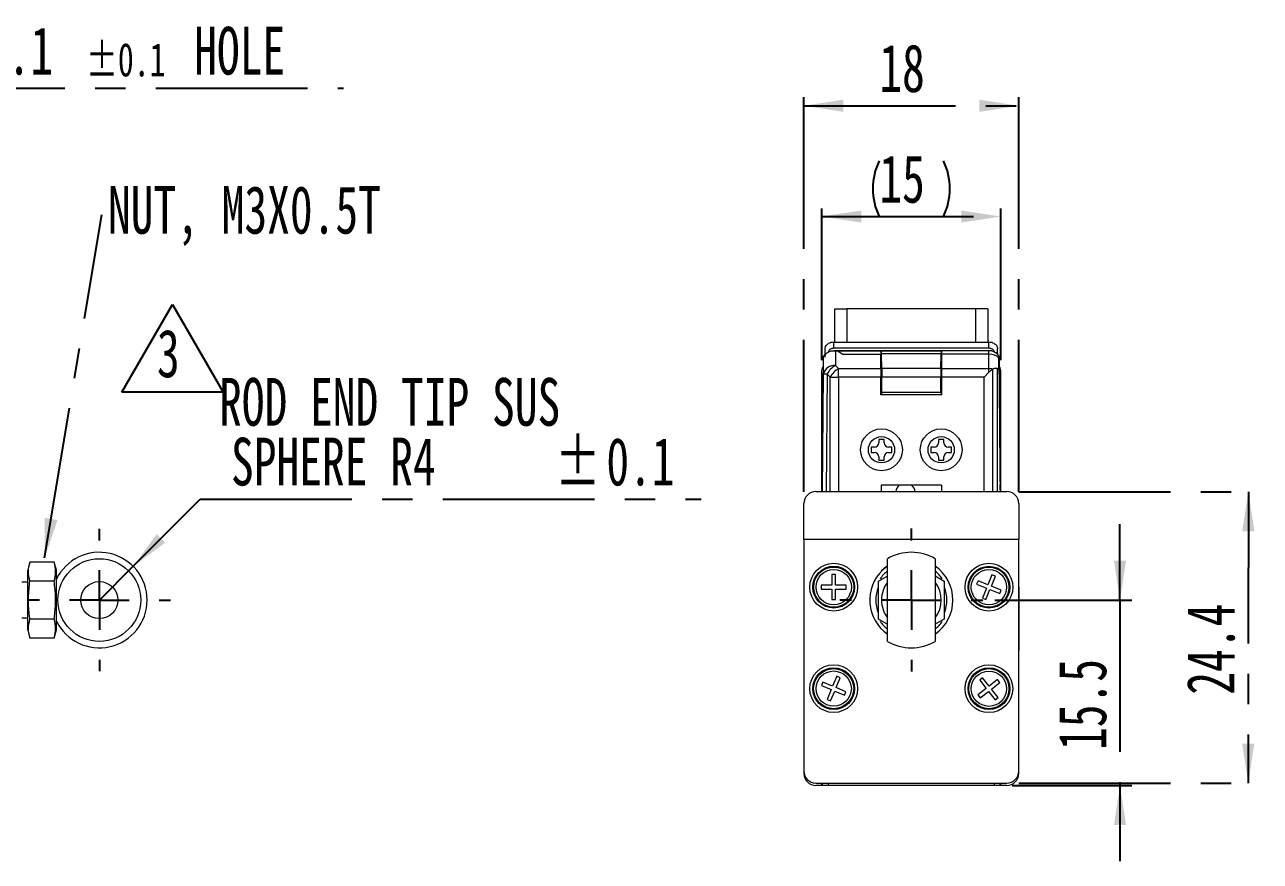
# Paper-space layout '시트2-ENG' of a CAD drawing. Header units: millimetres. Extents: x 5 to 415, y 5 to 292.
# Drawn here: x 240.5 to 343.9, y 162.2 to 232.3 of the extents above; entities that cross this region are included whole.
import ezdxf

# ---------------------------------------------------------------- set-up
doc = ezdxf.new("R2010")
doc.units = ezdxf.units.MM
doc.linetypes.add('CENTERX2', pattern=[20.32, 12.7, -2.54, 2.54, -2.54])
doc.layers.add('CENTER_LINE', color=7, linetype='CENTERX2')
doc.styles.add('SLDTEXTSTYLE0', font='TXT', dxfattribs={"width": 0.7})
doc.dimstyles.new('SLDDIMSTYLE0', dxfattribs={"dimtxt": 4, "dimasz": 3.302, "dimexe": 0, "dimexo": 0.0625, "dimgap": 1, "dimtad": 1, "dimrnd": 1e-09, "dimzin": 12, "dimdsep": 46, "dimtxsty": 'SLDTEXTSTYLE0', "dimsah": 1, "dimcen": 0.09, "dimadec": 0, "dimazin": 3, "dimtfac": 1, "dimtofl": 0, "dimtmove": 0, "dimatfit": 3, "dimfxl": 1, "dimfrac": 2, "dimtolj": 1, "dimtzin": 12, "dimarcsym": 0})
doc.dimstyles.new('SLDDIMSTYLE2', dxfattribs={"dimtxt": 4, "dimasz": 3.302, "dimexe": 0, "dimexo": 0.0625, "dimgap": 1, "dimtad": 0, "dimtih": 1, "dimtoh": 1, "dimrnd": 1e-09, "dimzin": 12, "dimdsep": 46, "dimtxsty": 'SLDTEXTSTYLE0', "dimsah": 1, "dimcen": 0, "dimadec": 0, "dimazin": 3, "dimtol": 1, "dimtp": 0.1, "dimtm": 0.1, "dimtfac": 1, "dimtmove": 0, "dimatfit": 3, "dimfxl": 1, "dimfrac": 2, "dimtolj": 1, "dimarcsym": 0})
doc.dimstyles.new('SLDDIMSTYLE3', dxfattribs={"dimtxt": 4, "dimasz": 3.302, "dimexe": 0, "dimexo": 0.0625, "dimgap": 1, "dimtad": 1, "dimdec": 1, "dimrnd": 1e-09, "dimzin": 12, "dimdsep": 46, "dimtxsty": 'SLDTEXTSTYLE0', "dimsah": 1, "dimcen": 0.09, "dimadec": 0, "dimazin": 3, "dimtfac": 1, "dimtdec": 1, "dimtmove": 0, "dimatfit": 0, "dimfxl": 1, "dimfrac": 2, "dimtolj": 1, "dimtzin": 12, "dimarcsym": 0})
doc.dimstyles.new('SLDDIMSTYLE6', dxfattribs={"dimtxt": 0.18, "dimasz": 3.302, "dimexe": 0, "dimexo": 0.0625, "dimgap": 0, "dimtad": 0, "dimtih": 1, "dimtoh": 1, "dimdec": 0, "dimrnd": 1e-09, "dimzin": 0, "dimdsep": 46, "dimtxsty": 'Standard', "dimsah": 1, "dimcen": 0.09, "dimadec": 0, "dimazin": 0, "dimtfac": 3.302, "dimtdec": 0, "dimtofl": 0, "dimtmove": 0, "dimatfit": 3, "dimfxl": 1, "dimfrac": 2, "dimtolj": 1, "dimtzin": 0, "dimarcsym": 0})
doc.dimstyles.new('SLDDIMSTYLE9', dxfattribs={"dimtxt": 4, "dimasz": 3.302, "dimexe": 0, "dimexo": 0.0625, "dimgap": 1, "dimtad": 0, "dimtih": 1, "dimtoh": 1, "dimrnd": 1e-09, "dimzin": 12, "dimdsep": 46, "dimtxsty": 'SLDTEXTSTYLE0', "dimsah": 1, "dimcen": 0, "dimadec": 0, "dimazin": 3, "dimtfac": 1, "dimtofl": 0, "dimtmove": 0, "dimatfit": 3, "dimfxl": 1, "dimfrac": 2, "dimtolj": 1, "dimtzin": 12, "dimarcsym": 0})

# ---------------------------------------------------------------- blocks, each defined once
blk = doc.blocks.new('SW_NOTE_0_15')
at = {"layer": 'CENTER_LINE', "color": 0}
for p, q in [((-2.93, -0.09), (1.3, 7.24)), ((1.3, 7.24), (5.54, -0.09)), ((5.54, -0.09), (-2.93, -0.09))]:
    blk.add_line(p, q, dxfattribs=at)
at = {"layer": 'CENTER_LINE', "color": 0, "insert": (0, 5.16), "char_height": 4, "attachment_point": 1, "style": 'SLDTEXTSTYLE0'}
blk.add_mtext('3', dxfattribs=at)
blk = doc.blocks.new('_D_52')
at = {"layer": 'CENTER_LINE'}
for p, q in [((218.47, 185.6), (231.14, 226.96)), ((231.14, 226.96), (267.16, 226.96)), ((217.57, 182.63), (218.47, 185.6)), ((217.57, 182.63), (215.71, 176.56))]:
    blk.add_line(p, q, dxfattribs=at)
for points in [[(218.47, 185.6), (219.93, 188.6), (218.95, 188.9)], [(217.57, 182.63), (216.11, 179.62), (217.09, 179.33)]]:
    blk.add_solid(points, dxfattribs=at)
at = {"layer": 'CENTER_LINE', "attachment_point": 1, "style": 'SLDTEXTSTYLE0'}
for s, insert, char_height in [('%%c', (232.73, 232.11), 4), ('3.1', (237.15, 232.11), 4), ('HOLE', (254.67, 232.11), 4), ('±0.1', (245.61, 230.76), 2.8)]:
    blk.add_mtext(s, dxfattribs=dict(at, insert=insert, char_height=char_height))
blk = doc.blocks.new('_D_53')
at = {"layer": 'CENTER_LINE'}
for p, q in [((307.22, 204.2), (307.22, 217.23)), ((322.22, 204.2), (322.22, 217.23)), ((307.22, 216.23), (322.22, 216.23))]:
    blk.add_line(p, q, dxfattribs=at)
for centre, start, end in [((316.7, 218.56), 153.4349, 206.5651), ((312.74, 218.56), 333.4349, 26.5651)]:
    blk.add_arc(centre, 5.21, start, end, dxfattribs=at)
for points in [[(307.22, 216.23), (310.52, 215.72), (310.52, 216.73)], [(322.22, 216.23), (318.92, 216.73), (318.92, 215.72)]]:
    blk.add_solid(points, dxfattribs=at)
at = {"layer": 'CENTER_LINE', "insert": (312.04, 221.38), "char_height": 4, "attachment_point": 1, "style": 'SLDTEXTSTYLE0'}
blk.add_mtext('15', dxfattribs=at)
blk = doc.blocks.new('_D_54')
at = {"layer": 'CENTER_LINE'}
for p, q in [((323.72, 193.19), (343.94, 193.19)), ((342.94, 193.19), (342.93, 168.79)), ((323.71, 168.79), (343.93, 168.79))]:
    blk.add_line(p, q, dxfattribs=at)
for points in [[(342.94, 193.19), (342.43, 189.88), (343.45, 189.88)], [(342.93, 168.79), (343.44, 172.09), (342.42, 172.09)]]:
    blk.add_solid(points, dxfattribs=at)
at = {"layer": 'CENTER_LINE', "insert": (337.78, 176.19), "char_height": 4, "attachment_point": 1, "rotation": 89.9805, "style": 'SLDTEXTSTYLE0'}
blk.add_mtext('24.4', dxfattribs=at)
blk = doc.blocks.new('_D_55')
at = {"layer": 'CENTER_LINE'}
for p, q in [((305.72, 193.19), (305.72, 226.5)), ((323.72, 193.19), (323.72, 226.5)), ((305.72, 225.5), (323.72, 225.5))]:
    blk.add_line(p, q, dxfattribs=at)
for points in [[(305.72, 225.5), (309.02, 224.99), (309.02, 226.01)], [(323.72, 225.5), (320.42, 226.01), (320.42, 224.99)]]:
    blk.add_solid(points, dxfattribs=at)
at = {"layer": 'CENTER_LINE', "insert": (312.04, 230.65), "char_height": 4, "attachment_point": 1, "style": 'SLDTEXTSTYLE0'}
blk.add_mtext('18', dxfattribs=at)
blk = doc.blocks.new('_D_56')
at = {"layer": 'CENTER_LINE'}
for p, q in [((332.19, 184.11), (332.19, 190.46)), ((321.7, 184.11), (333.19, 184.11)), ((332.19, 184.11), (332.19, 168.59)), ((323.17, 168.59), (333.19, 168.59)), ((332.19, 168.59), (332.19, 162.24))]:
    blk.add_line(p, q, dxfattribs=at)
for points in [[(332.19, 184.11), (332.7, 187.42), (331.69, 187.42)], [(332.19, 168.59), (331.69, 165.29), (332.7, 165.29)]]:
    blk.add_solid(points, dxfattribs=at)
at = {"layer": 'CENTER_LINE', "insert": (327.04, 171.56), "char_height": 4, "attachment_point": 1, "rotation": 90, "style": 'SLDTEXTSTYLE0'}
blk.add_mtext('15.5', dxfattribs=at)
blk = doc.blocks.new('SW_CENTERMARKSYMBOL_18')
at = {"layer": 'CENTER_LINE', "color": 0}
for p, q in [((0, 5), (0, 5.98)), ((0, 0), (0, 2.5)), ((-5, 0), (-5.98, 0)), ((0, 0), (-2.5, 0)), ((0, 0), (0, -2.5)), ((0, 0), (2.5, 0)), ((5, 0), (5.98, 0)), ((0, -5), (0, -5.98))]:
    blk.add_line(p, q, dxfattribs=at)
blk = doc.blocks.new('_D_68')
at = {"layer": 'CENTER_LINE'}
for p, q in [((249.56, 186.94), (255.16, 192.55)), ((255.16, 192.55), (297.13, 192.55)), ((246.73, 184.11), (249.56, 186.94))]:
    blk.add_line(p, q, dxfattribs=at)
blk.add_solid([(249.56, 186.94), (252.25, 188.92), (251.53, 189.64)], dxfattribs=at)
at = {"layer": 'CENTER_LINE', "char_height": 4, "attachment_point": 1, "style": 'SLDTEXTSTYLE0'}
for s, insert in [('ROD END TIP SUS', (256.75, 202.71)), ('SPHERE R4', (257.75, 197.71)), ('%%p', (284.88, 197.71)), ('0.1', (289.18, 197.71))]:
    blk.add_mtext(s, dxfattribs=dict(at, insert=insert))
blk = doc.blocks.new('SW_NOTE_0_24')
at = {"layer": 'CENTER_LINE', "color": 0, "insert": (0.51, 2.43), "char_height": 4, "attachment_point": 1, "style": 'SLDTEXTSTYLE0'}
blk.add_mtext('NUT, M3X0.5T', dxfattribs=at)
blk = doc.blocks.new('SW_CENTERMARKSYMBOL_25')
at = {"layer": 'CENTER_LINE', "color": 0}
for p, q in [((0, 5), (0, 5.96)), ((0, 0), (0, 2.5)), ((-5, 0), (-5.96, 0)), ((0, 0), (-2.5, 0)), ((0, 0), (0, -2.5)), ((0, 0), (2.5, 0)), ((5, 0), (5.96, 0)), ((0, -5), (0, -5.96))]:
    blk.add_line(p, q, dxfattribs=at)

psp = doc.layouts.new('시트2-ENG')

# ---------------------------------------------------------------- linework, layer by layer
at = {"color": 7, "linetype": 'Continuous', "lineweight": 18}
for p, q in [((308.32, 205.696), (308.32, 208.496)), ((320.12, 208.496), (309.32, 208.496)), ((321.12, 208.496), (321.12, 205.696)), ((308.22, 205.196), (308.22, 205.696)), ((308.22, 205.696), (321.22, 205.696)), ((321.22, 205.196), (308.22, 205.196)), ((308.22, 204.996), (321.22, 204.996)), ((308.22, 204.996), (312.17, 204.996)), ((308.374, 204.984), (308.374, 203.749)), ((308.441, 204.971), (312.17, 204.971)), ((312.17, 204.971), (312.17, 204.996)), ((312.17, 204.971), (312.17, 204.678)), ((312.242, 204.996), (312.22, 204.952)), ((312.22, 204.396), (312.22, 204.952)), ((312.22, 204.952), (312.224, 204.944)), ((317.216, 204.944), (312.224, 204.944)), ((312.242, 204.996), (317.198, 204.996)), ((317.198, 204.996), (317.22, 204.952)), ((317.22, 204.952), (317.216, 204.944)), ((317.22, 204.952), (317.22, 204.396)), ((317.27, 204.996), (321.22, 204.996)), ((317.27, 204.97), (317.27, 204.996)), ((321.22, 204.97), (317.27, 204.97)), ((317.27, 204.703), (317.27, 204.97)), ((321.22, 205.196), (321.22, 205.696)), ((321.22, 204.703), (321.22, 204.97)), ((307.255, 193.194), (307.354, 204.495)), ((307.374, 203.051), (307.374, 204.528)), ((312.17, 204.678), (308.951, 204.678)), ((312.17, 203.489), (312.17, 204.678)), ((312.22, 204.44), (312.17, 204.44)), ((312.22, 204.396), (312.17, 204.396)), ((312.22, 202.588), (312.22, 204.396)), ((312.239, 203.489), (312.228, 204.739)), ((317.212, 204.739), (312.228, 204.739)), ((317.201, 203.489), (317.212, 204.739)), ((317.22, 204.44), (317.27, 204.44)), ((317.22, 202.588), (317.22, 204.396)), ((317.22, 204.396), (317.27, 204.396)), ((321.22, 204.703), (317.27, 204.703)), ((317.27, 203.489), (317.27, 204.703)), ((321.22, 203.489), (321.22, 204.703)), ((321.95, 204.68), (321.95, 204.696)), ((322.06, 203.421), (322.06, 204.38)), ((322.087, 204.495), (322.185, 193.194)), ((307.22, 193.194), (307.22, 203.196)), ((307.927, 202.782), (307.667, 203.042)), ((308.374, 203.749), (308.634, 203.489)), ((308.634, 202.782), (308.634, 203.489)), ((308.634, 203.489), (312.17, 203.489)), ((312.17, 203.489), (312.17, 202.782)), ((317.201, 203.489), (312.239, 203.489)), ((317.27, 203.489), (321.22, 203.489)), ((317.27, 202.782), (317.27, 203.489)), ((320.806, 202.782), (321.22, 203.196)), ((321.22, 203.196), (321.22, 203.489)), ((322.22, 193.194), (322.22, 203.196)), ((307.927, 202.782), (308.634, 202.782)), ((312.17, 202.782), (308.634, 202.782)), ((312.17, 201.296), (312.17, 202.782)), ((312.22, 202.588), (312.17, 202.588)), ((312.229, 201.996), (312.17, 201.996)), ((312.225, 201.996), (312.22, 202.588)), ((312.229, 201.496), (312.229, 201.996)), ((317.198, 202.782), (312.242, 202.782)), ((312.242, 201.496), (312.242, 202.782)), ((317.198, 201.496), (317.198, 202.782)), ((317.212, 201.496), (317.212, 201.996)), ((317.212, 201.996), (317.27, 201.996)), ((317.215, 201.996), (317.22, 202.588)), ((317.22, 202.588), (317.27, 202.588)), ((320.806, 202.782), (317.27, 202.782)), ((317.27, 201.296), (317.27, 202.782)), ((312.229, 201.496), (312.17, 201.496)), ((317.27, 201.296), (312.17, 201.296)), ((312.223, 201.496), (312.223, 201.296)), ((312.232, 201.496), (312.232, 201.296)), ((312.242, 201.496), (312.232, 201.496)), ((317.198, 201.496), (312.242, 201.496)), ((317.198, 201.496), (317.208, 201.496)), ((317.208, 201.496), (317.208, 201.296)), ((317.212, 201.496), (317.27, 201.496)), ((317.217, 201.496), (317.217, 201.296)), ((311.637, 196.929), (311.345, 196.929)), ((311.345, 196.929), (311.345, 196.462)), ((312.453, 197.571), (311.987, 197.571)), ((311.987, 197.571), (311.987, 197.279)), ((312.453, 197.279), (312.453, 197.571)), ((313.095, 196.929), (312.803, 196.929)), ((313.095, 196.462), (313.095, 196.929)), ((316.345, 196.929), (316.345, 196.462)), ((316.637, 196.929), (316.345, 196.929)), ((317.453, 197.571), (316.987, 197.571)), ((316.987, 197.571), (316.987, 197.279)), ((317.453, 197.279), (317.453, 197.571)), ((318.095, 196.929), (317.803, 196.929)), ((318.095, 196.462), (318.095, 196.929)), ((311.345, 196.462), (311.637, 196.462)), ((311.987, 196.112), (311.987, 195.821)), ((311.987, 195.821), (312.453, 195.821)), ((312.453, 195.821), (312.453, 196.112)), ((312.803, 196.462), (313.095, 196.462)), ((316.345, 196.462), (316.637, 196.462)), ((316.987, 196.112), (316.987, 195.821)), ((316.987, 195.821), (317.453, 195.821)), ((317.453, 195.821), (317.453, 196.112)), ((317.803, 196.462), (318.095, 196.462)), ((317.245, 193.721), (312.195, 193.721)), ((312.195, 193.721), (312.195, 193.194)), ((317.245, 193.721), (317.245, 193.194)), ((306.72, 193.194), (322.72, 193.194)), ((305.72, 189.194), (305.72, 192.194)), ((323.72, 192.194), (323.72, 189.194)), ((305.721, 189.199), (305.715, 169.799)), ((305.721, 189.194), (305.72, 189.194)), ((305.72, 189.194), (305.72, 185.196)), ((323.721, 189.193), (305.721, 189.199)), ((323.72, 189.194), (321.221, 189.194)), ((323.715, 169.793), (323.721, 189.193)), ((323.72, 189.194), (323.72, 189.193)), ((240.908, 187.289), (240.727, 186.614)), ((242.946, 187.289), (240.908, 187.289)), ((243.127, 186.614), (242.946, 187.289)), ((312.72, 180.649), (312.72, 187.578)), ((316.72, 187.578), (316.72, 184.114)), ((240.727, 184.114), (240.727, 186.614)), ((243.127, 184.114), (243.127, 186.614)), ((308.063, 186.248), (308.063, 185.355)), ((308.378, 186.248), (308.063, 186.248)), ((308.378, 185.355), (308.378, 186.248)), ((312.72, 186.961), (312.305, 186.619)), ((240.727, 185.614), (240.227, 185.614)), ((242.946, 185.701), (240.908, 185.701)), ((307.17, 185.355), (307.17, 185.04)), ((308.063, 185.355), (307.17, 185.355)), ((309.27, 185.355), (308.378, 185.355)), ((309.27, 185.04), (309.27, 185.355)), ((311.97, 185.701), (312.697, 186.121)), ((316.718, 186.135), (317.47, 185.701)), ((320.306, 185.733), (320.188, 185.441)), ((320.188, 185.441), (321.015, 185.107)), ((321.133, 185.399), (320.306, 185.733)), ((321.468, 186.226), (321.133, 185.399)), ((321.425, 185.28), (321.76, 186.108)), ((322.253, 184.946), (321.425, 185.28)), ((321.76, 186.108), (321.468, 186.226)), ((307.17, 185.04), (308.063, 185.04)), ((308.063, 185.04), (308.063, 184.148)), ((308.378, 185.04), (309.27, 185.04)), ((308.378, 184.148), (308.378, 185.04)), ((321.015, 185.107), (320.68, 184.279)), ((320.68, 184.279), (320.972, 184.161)), ((320.972, 184.161), (321.307, 184.988)), ((321.307, 184.988), (322.134, 184.654)), ((322.134, 184.654), (322.253, 184.946)), ((323.72, 185.193), (323.72, 179.894)), ((240.727, 181.614), (240.727, 184.114)), ((243.127, 181.614), (243.127, 184.114)), ((308.063, 184.148), (308.378, 184.148)), ((316.72, 184.114), (316.72, 180.649)), ((240.227, 182.614), (240.727, 182.614)), ((242.946, 182.526), (240.908, 182.526)), ((311.404, 182.994), (311.425, 182.994)), ((312.702, 182.103), (311.97, 182.526)), ((317.47, 182.526), (316.72, 182.093)), ((318.015, 182.994), (318.036, 182.994)), ((240.727, 181.614), (240.908, 180.938)), ((242.946, 180.938), (243.127, 181.614)), ((242.946, 180.938), (240.908, 180.938)), ((323.718, 179.894), (323.72, 179.894)), ((323.72, 169.594), (323.72, 179.894)), ((307.307, 177.244), (307.187, 176.953)), ((307.187, 176.953), (308.012, 176.613)), ((308.132, 176.904), (307.307, 177.244)), ((308.473, 177.729), (308.132, 176.904)), ((308.423, 176.783), (308.764, 177.608)), ((308.764, 177.608), (308.473, 177.729)), ((320.692, 177.616), (320.444, 177.421)), ((320.444, 177.421), (320.996, 176.72)), ((321.244, 176.915), (320.692, 177.616)), ((321.945, 177.467), (321.244, 176.915)), ((321.438, 176.667), (322.14, 177.219)), ((322.14, 177.219), (321.945, 177.467)), ((308.012, 176.613), (307.671, 175.788)), ((307.962, 175.667), (308.303, 176.492)), ((308.303, 176.492), (309.128, 176.151)), ((309.248, 176.443), (308.423, 176.783)), ((309.128, 176.151), (309.248, 176.443)), ((320.996, 176.72), (320.295, 176.168)), ((320.295, 176.168), (320.49, 175.92)), ((320.49, 175.92), (321.191, 176.472)), ((321.191, 176.472), (321.743, 175.771)), ((321.99, 175.966), (321.438, 176.667)), ((321.743, 175.771), (321.99, 175.966)), ((307.671, 175.788), (307.962, 175.667)), ((305.72, 169.696), (305.72, 169.594)), ((306.715, 168.798), (322.715, 168.793)), ((307.22, 168.594), (307.22, 168.798)), ((307.27, 168.594), (307.27, 168.798)), ((322.17, 168.594), (322.17, 168.793)), ((322.22, 168.594), (322.22, 168.793)), ((307.22, 168.594), (306.72, 168.594)), ((307.27, 168.594), (307.22, 168.594)), ((307.77, 168.594), (307.27, 168.594)), ((321.67, 168.594), (307.77, 168.594)), ((322.17, 168.594), (321.67, 168.594)), ((322.22, 168.594), (322.17, 168.594)), ((322.72, 168.594), (322.22, 168.594))]:
    psp.add_line(p, q, dxfattribs=at)
at = {"color": 8, "linetype": 'Continuous', "lineweight": 18}
for p, q in [((309.32, 208.496), (309.32, 205.696)), ((320.12, 205.696), (320.12, 208.496)), ((321.934, 204.696), (321.95, 204.696)), ((307.287, 193.194), (307.374, 203.051)), ((307.667, 203.042), (307.58, 193.194)), ((321.513, 203.425), (321.513, 193.194)), ((321.927, 193.194), (321.927, 203.489)), ((307.927, 193.194), (307.927, 202.782)), ((308.634, 202.782), (308.634, 193.194)), ((320.806, 193.194), (320.806, 202.782)), ((307.77, 168.594), (307.77, 168.798)), ((321.67, 168.594), (321.67, 168.793))]:
    psp.add_line(p, q, dxfattribs=at)
at = {"color": 7, "linetype": 'Continuous', "lineweight": 18, "flags": 128}
psp.add_lwpolyline([(312.207, 186.55), (312.511, 186.828), (312.72, 186.986)], dxfattribs=at)
at = {"color": 7, "linetype": 'Continuous', "lineweight": 18}
for centre, radius in [((312.22, 196.696), 1.75), ((312.22, 196.696), 1.1), ((317.22, 196.696), 1.75), ((317.22, 196.696), 1.1), ((246.727, 184.114), 3.464), ((308.22, 185.198), 2), ((308.22, 185.198), 1.75), ((308.22, 185.198), 1.678), ((308.22, 185.198), 1.479), ((321.22, 185.194), 2), ((321.22, 185.194), 1.75), ((321.22, 185.194), 1.678), ((321.22, 185.194), 1.479), ((246.727, 184.114), 1.55), ((308.217, 176.698), 2), ((308.217, 176.698), 1.75), ((308.217, 176.698), 1.678), ((308.217, 176.698), 1.479), ((321.217, 176.694), 2), ((321.217, 176.694), 1.75), ((321.217, 176.694), 1.678), ((321.217, 176.694), 1.479)]:
    psp.add_circle(centre, radius, dxfattribs=at)
for centre, radius, start, end in [((308.22, 203.996), 1, 43.04269, 81.16753), ((321.22, 204.696), 1, 63.69863, 90), ((321.22, 203.996), 1, 82.48354, 90), ((321.22, 203.996), 1, 77.34027, 90), ((321.22, 203.996), 1, 32.66721, 77.34027), ((308.22, 203.996), 1, 147.81989, 150.05281), ((321.262, 203.558), 1.146, 45.82364, 92.07245), ((321.22, 203.996), 1, 29.94719, 32.66721), ((308.251, 202.86), 0.897, 82.12722, 167.73628), ((307.673, 208.176), 5.133, 266.658, 269.92808), ((309.126, 202.29), 1.642, 117.27378, 152.72622), ((309.387, 202.029), 1.642, 117.27378, 152.72622), ((321.222, 202.11), 1.378, 76.08614, 90.07918), ((321.746, 203.063), 0.43, 116.60592, 122.80643), ((321.22, 203.196), 1, 0, 29.12304), ((311.637, 197.279), 0.35, 270, 0), ((312.803, 197.279), 0.35, 180, 270), ((316.637, 197.279), 0.35, 270, 0), ((317.803, 197.279), 0.35, 180, 270), ((311.637, 196.112), 0.35, 0, 90), ((312.803, 196.112), 0.35, 90, 180), ((316.637, 196.112), 0.35, 0, 90), ((317.803, 196.112), 0.35, 90, 180), ((314.225, 193.14), 0.8, 133.44276, 176.15994), ((314.225, 193.14), 0.8, 3.84006, 46.55724), ((306.72, 192.194), 1, 90, 180), ((322.72, 192.194), 1, 0, 90), ((246.727, 184.114), 4, 205.84192, 154.15808), ((314.72, 184.114), 4, 60, 120), ((314.72, 184.114), 3.48, 133.94643, 234.92049), ((314.714, 184.114), 3.15, 129.27262, 145.62874), ((314.72, 184.114), 3.48, 305.07951, 54.92049), ((314.714, 184.114), 3.15, 34.37126, 50.44414), ((314.72, 184.114), 2.5, 143.1301, 180), ((314.72, 184.114), 2.5, 323.1301, 36.8699), ((314.72, 184.114), 2.98, 158.83767, 201.13718), ((314.72, 184.114), 2.98, 338.91674, 21.06022), ((314.72, 184.114), 2.5, 180, 216.8699), ((314.714, 184.114), 3.15, 214.37126, 230.72738), ((314.714, 184.114), 3.15, 309.55586, 325.62874), ((314.72, 184.114), 4, 240, 270), ((314.72, 184.114), 4, 270, 300), ((306.715, 169.798), 1, 179.98051, 269.98051), ((322.715, 169.793), 1, 269.98051, 359.98051), ((306.72, 169.594), 1, 180, 270), ((322.72, 169.594), 1, 270, 0)]:
    psp.add_arc(centre, radius, start, end, dxfattribs=at)
for centre, major_axis, ratio, start_param, end_param in [((321.22, 201.782), (0.707, 1.707), 0.4142136, 0, 0.4455613), ((321.22, 203.196), (1, 0), 0.4142136, 0.5738261, 0.7853982), ((321.22, 300.199), (-1, 114.593), 0.0000761, 2.5764929, 2.77517), ((322.176, 191.696), (-0.018, 2.1), 0.0087265, 5.5063709, 7.046704)]:
    psp.add_ellipse(centre, major_axis=major_axis, ratio=ratio, start_param=start_param, end_param=end_param, dxfattribs=at)
for points in [[(308.32, 208.496), (308.335, 208.496), (308.365, 208.496), (308.596, 208.496), (308.927, 208.496), (309.189, 208.496), (309.32, 208.496)], [(321.12, 208.496), (321.105, 208.496), (321.075, 208.496), (320.844, 208.496), (320.513, 208.496), (320.251, 208.496), (320.12, 208.496)], [(307.486, 204.446), (307.491, 204.491), (307.499, 204.58), (307.556, 204.702), (307.639, 204.808), (307.715, 204.856), (307.752, 204.88)]]:
    psp.add_open_spline(points, degree=3, dxfattribs=at)
for points, knots in [([(307.374, 204.528), (307.378, 204.535), (307.385, 204.548), (307.468, 204.663), (307.626, 204.814), (307.869, 204.947), (308.134, 205.007), (308.309, 204.99), (308.374, 204.984)], [0, 0, 0, 0, 0.1540722, 0.3092067, 0.4883347, 0.6715016, 0.8782308, 1, 1, 1, 1]), ([(307.491, 204.696), (307.492, 204.773), (307.495, 204.933), (307.497, 205.077), (307.499, 205.153)], [0, 0, 0, 0, 0.4793147, 1, 1, 1, 1]), ([(307.499, 205.153), (307.503, 205.199), (307.511, 205.288), (307.572, 205.415), (307.66, 205.522), (307.738, 205.569), (307.777, 205.592)], [0, 0, 0, 0, 0.268398, 0.5221781, 0.7647473, 1, 1, 1, 1]), ([(308.22, 205.196), (308.17, 205.192), (308.071, 205.183), (307.935, 205.115), (307.822, 205.014), (307.777, 204.925), (307.755, 204.88)], [0, 0, 0, 0, 0.2498829, 0.4998439, 0.7498829, 1, 1, 1, 1]), ([(308.22, 205.696), (308.143, 205.691), (307.99, 205.682), (307.848, 205.622), (307.777, 205.592)], [0, 0, 0, 0, 0.5000079, 1, 1, 1, 1]), ([(312.228, 204.739), (312.228, 204.803), (312.226, 204.919), (312.225, 204.936), (312.224, 204.944)], [0, 0, 0, 0, 0.557681, 1, 1, 1, 1]), ([(317.216, 204.944), (317.215, 204.932), (317.214, 204.91), (317.212, 204.791), (317.212, 204.739)], [0, 0, 0, 0, 0.5576818, 1, 1, 1, 1]), ([(321.686, 204.88), (321.663, 204.925), (321.618, 205.014), (321.505, 205.115), (321.369, 205.183), (321.27, 205.192), (321.22, 205.196)], [0, 0, 0, 0, 0.2501171, 0.5001561, 0.7501171, 1, 1, 1, 1]), ([(321.439, 204.971), (321.438, 204.971), (321.435, 204.971), (321.4, 204.97), (321.346, 204.97), (321.283, 204.97), (321.239, 204.97), (321.22, 204.97)], [0, 0, 0, 0, 0.2095293, 0.4190586, 0.6285879, 0.8381172, 1, 1, 1, 1]), ([(321.663, 205.592), (321.707, 205.565), (321.796, 205.511), (321.887, 205.385), (321.934, 205.261), (321.939, 205.183), (321.942, 205.153)], [0, 0, 0, 0, 0.2705008, 0.5406399, 0.8204463, 1, 1, 1, 1]), ([(321.95, 204.696), (321.948, 204.768), (321.946, 204.928), (321.943, 205.073), (321.942, 205.153)], [0, 0, 0, 0, 0.45205475, 1, 1, 1, 1]), ([(322.062, 204.536), (322.062, 204.534), (322.061, 204.531), (322.06, 204.493), (322.06, 204.436), (322.06, 204.387), (322.06, 204.38)], [0, 0, 0, 0, 0.2387509, 0.5024487, 0.9237691, 1, 1, 1, 1]), ([(307.22, 203.196), (307.226, 203.284), (307.237, 203.453), (307.311, 203.604), (307.346, 203.677)], [0, 0, 0, 0, 0.5227521, 1, 1, 1, 1]), ([(312.239, 203.489), (312.24, 203.373), (312.242, 203.164), (312.242, 202.899), (312.242, 202.782)], [0, 0, 0, 0, 0.557568, 1, 1, 1, 1]), ([(317.201, 203.489), (317.2, 203.373), (317.199, 203.164), (317.199, 202.899), (317.198, 202.782)], [0, 0, 0, 0, 0.55756799, 1, 1, 1, 1]), ([(321.513, 203.425), (321.438, 203.375), (321.341, 203.31), (321.243, 203.218), (321.22, 203.196)], [0, 0, 0, 0, 0.7656173, 1, 1, 1, 1]), ([(240.908, 185.701), (240.852, 185.963), (240.737, 186.492), (240.851, 187.022), (240.908, 187.289)], [0, 0, 0, 0, 0.4952882, 1, 1, 1, 1]), ([(242.946, 185.701), (243.003, 185.963), (243.117, 186.492), (243.004, 187.022), (242.946, 187.289)], [0, 0, 0, 0, 0.49528817, 1, 1, 1, 1]), ([(240.908, 182.526), (240.892, 182.66), (240.817, 183.249), (240.759, 184.314), (240.858, 185.236), (240.908, 185.701)], [0, 0, 0, 0, 0.1269715, 0.560077, 1, 1, 1, 1]), ([(242.946, 182.526), (242.963, 182.66), (243.038, 183.249), (243.096, 184.314), (242.997, 185.236), (242.946, 185.701)], [0, 0, 0, 0, 0.1269716, 0.560077, 1, 1, 1, 1]), ([(311.97, 182.526), (311.97, 182.66), (311.97, 183.249), (311.97, 184.314), (311.97, 185.236), (311.97, 185.701)], [0, 0, 0, 0, 0.1269715, 0.560077, 1, 1, 1, 1]), ([(317.47, 185.701), (317.47, 185.243), (317.47, 184.321), (317.47, 183.256), (317.47, 182.66), (317.47, 182.526)], [0, 0, 0, 0, 0.43331421, 0.87302826, 1, 1, 1, 1]), ([(240.908, 180.938), (240.852, 181.2), (240.737, 181.729), (240.851, 182.259), (240.908, 182.526)], [0, 0, 0, 0, 0.4952881, 1, 1, 1, 1]), ([(242.946, 180.938), (243.003, 181.2), (243.117, 181.729), (243.004, 182.259), (242.946, 182.526)], [0, 0, 0, 0, 0.4952881, 1, 1, 1, 1])]:
    psp.add_open_spline(points, degree=3, knots=knots, dxfattribs=at)

# ---------------------------------------------------------------- block references
at = {"layer": 'CENTER_LINE'}
for name, p in [('SW_NOTE_0_24', (246.936, 216.362)), ('SW_NOTE_0_15', (251.551, 201.609)), ('SW_CENTERMARKSYMBOL_25', (246.727, 184.114)), ('SW_CENTERMARKSYMBOL_18', (314.72, 184.114))]:
    psp.add_blockref(name, p, dxfattribs=at)

# ---------------------------------------------------------------- dimensions: what is measured, and where the dimension line sits
dim = psp.add_diameter_dim_2p(p1=(218.474, 185.596), p2=(217.566, 182.631), text='<> HOLE', dimstyle='SLDDIMSTYLE2', dxfattribs=at)
dim.commit()
dim.dimension.update_dxf_attribs({"geometry": '_D_52', "text_midpoint": (249.943, 229.786), "dimtype": 163})
dim = psp.add_linear_dim(base=(323.72, 225.497), p1=(305.72, 192.194), p2=(323.72, 192.194), dimstyle='SLDDIMSTYLE0', dxfattribs=at)
dim.commit()
dim.dimension.update_dxf_attribs({"geometry": '_D_55', "text_midpoint": (314.72, 225.497), "dimtype": 160})
dim = psp.add_linear_dim(base=(322.22, 216.227), p1=(307.22, 203.196), p2=(322.22, 203.196), text='(<>)', dimstyle='SLDDIMSTYLE0', dxfattribs=at)
dim.commit()
dim.dimension.update_dxf_attribs({"geometry": '_D_53', "text_midpoint": (314.72, 216.227), "dimtype": 160})
dim = psp.add_radius_dim(center=(246.727, 184.114), mpoint=(249.556, 186.942), text='ROD END TIP SUS\\PSPHERE R4 %%p 0.1', dimstyle='SLDDIMSTYLE9', dxfattribs=at)
dim.commit()
dim.dimension.update_dxf_attribs({"geometry": '_D_68', "text_midpoint": (276.943, 197.381), "dimtype": 164})
for base, p1, p2, angle, dimstyle, picture, middle in [((342.932, 168.786), (322.72, 193.194), (322.715, 168.793), 89.98051, 'SLDDIMSTYLE0', '_D_54', (342.936, 180.986)), ((332.193, 168.594), (320.7, 184.114), (322.17, 168.594), 90, 'SLDDIMSTYLE3', '_D_56', (332.193, 176.354))]:
    dim = psp.add_linear_dim(base=base, p1=p1, p2=p2, angle=angle, dimstyle=dimstyle, dxfattribs=at)
    dim.commit()
    dim.dimension.update_dxf_attribs({"geometry": picture, "text_midpoint": middle, "dimtype": 160})

# ---------------------------------------------------------------- leaders
psp.add_leader([(242.145, 187.649), (246.936, 216.362)], dimstyle='SLDDIMSTYLE6', dxfattribs=at)

doc.saveas('drawing.dxf')
